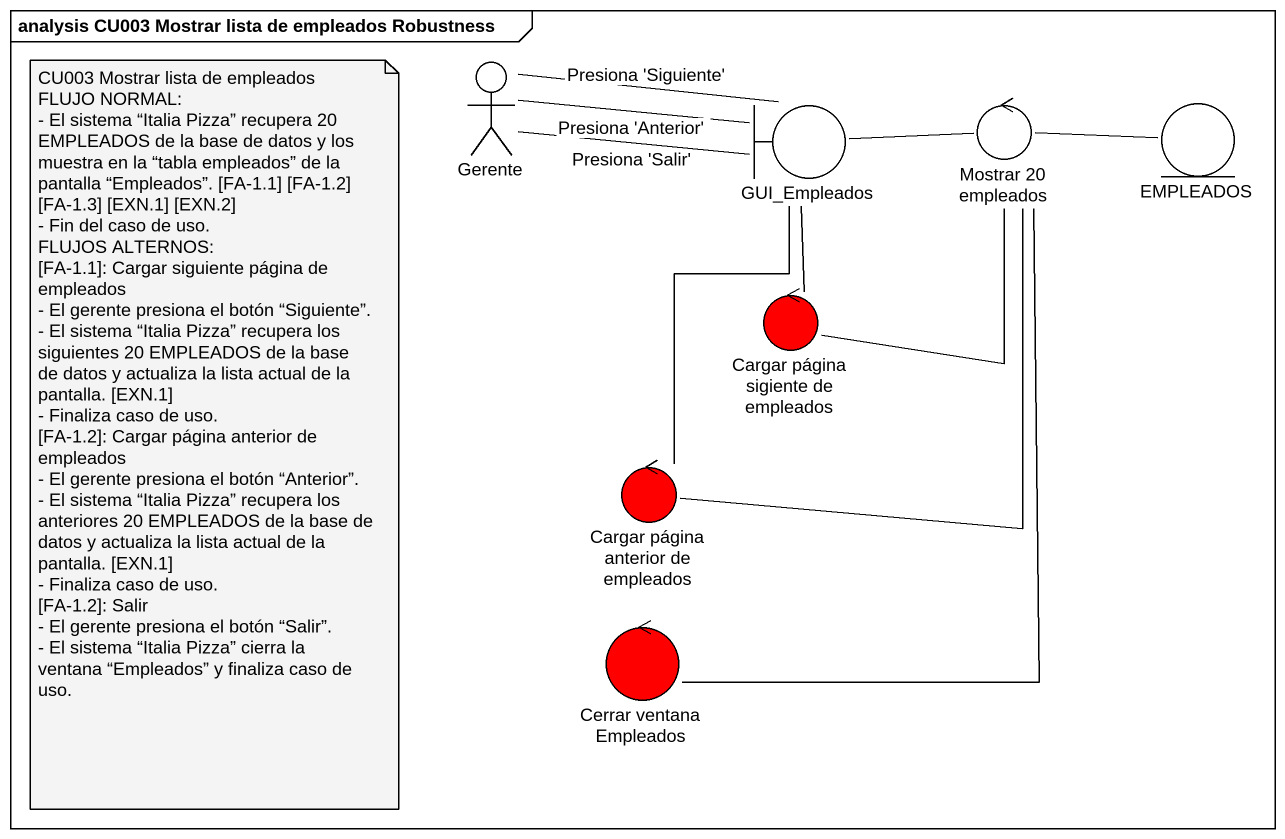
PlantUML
@startuml
mainframe analysis CU003 Mostrar lista de empleados Robustness
actor Gerente
boundary GUI_Empleados
control "Mostrar 20 empleados" as Mostrar_20_empleados
entity EMPLEADOS
control "Cargar página sigiente de empleados" as Cargar_página_sigiente_de #FF0000
control "Cargar página anterior de empleados" as Cargar_página_anterior_de #FF0000
control "Cerrar ventana Empleados" as Cerrar_ventana_Empleados #FF0000
Gerente -right- GUI_Empleados : Presiona 'Siguiente'
Gerente -right- GUI_Empleados : Presiona 'Anterior'
Gerente -right- GUI_Empleados : Presiona 'Salir'
GUI_Empleados -right- Mostrar_20_empleados
GUI_Empleados -- Cargar_página_anterior_de
Mostrar_20_empleados -right- EMPLEADOS
Mostrar_20_empleados -- Cerrar_ventana_Empleados
Cargar_página_sigiente_de -up- GUI_Empleados
Cargar_página_sigiente_de -up- Mostrar_20_empleados
Cargar_página_anterior_de -up- Mostrar_20_empleados
note as N1
  CU003 Mostrar lista de empleados
  FLUJO NORMAL:
  - El sistema “Italia Pizza” recupera 20 EMPLEADOS de la base de datos y los muestra en la “tabla empleados” de la pantalla “Empleados”. [FA-1.1] [FA-1.2] [FA-1.3] [EXN.1] [EXN.2]
  - Fin del caso de uso.
  FLUJOS ALTERNOS:
  [FA-1.1]: Cargar siguiente página de empleados
  - El gerente presiona el botón “Siguiente”.
  - El sistema “Italia Pizza” recupera los siguientes 20 EMPLEADOS de la base de datos y actualiza la lista actual de la pantalla. [EXN.1]
  - Finaliza caso de uso.
  [FA-1.2]: Cargar página anterior de empleados
  - El gerente presiona el botón “Anterior”.
  - El sistema “Italia Pizza” recupera los anteriores 20 EMPLEADOS de la base de datos y actualiza la lista actual de la pantalla. [EXN.1]
  - Finaliza caso de uso.
  [FA-1.2]: Salir
  - El gerente presiona el botón “Salir”.
  - El sistema “Italia Pizza” cierra la ventana “Empleados” y finaliza caso de uso.
end note
@enduml
